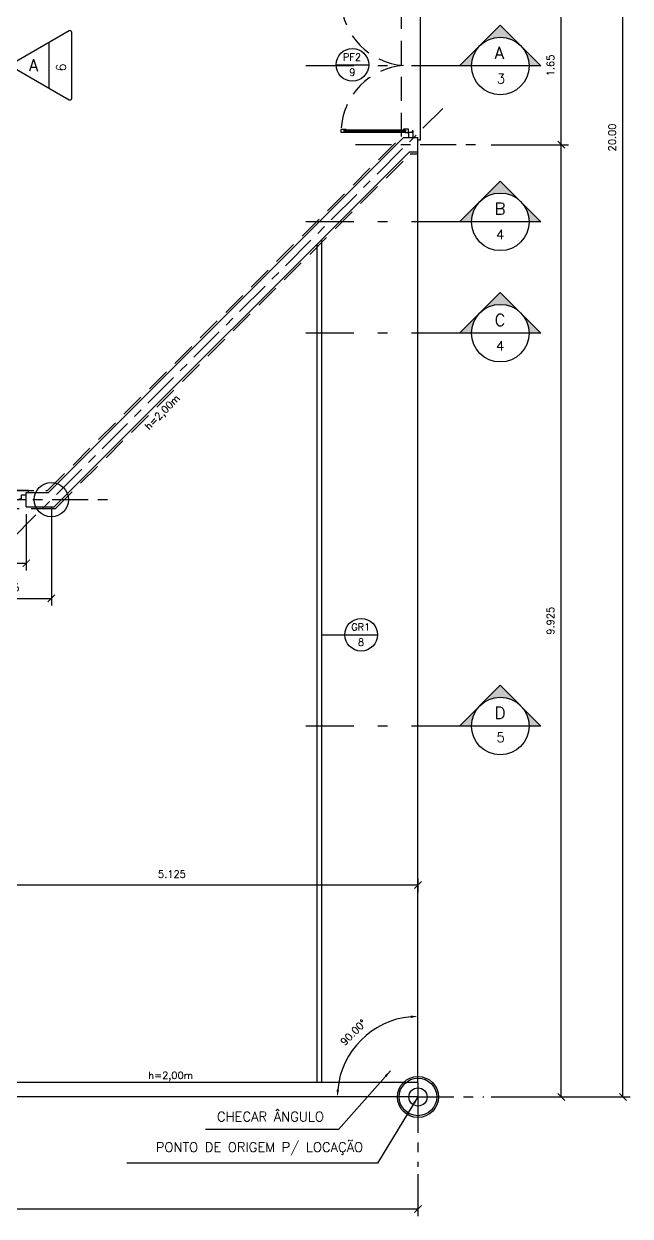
# Model space of a CAD drawing. Header units: millimetres. Extents: x 90.4 to 130, y 123.7 to 148.
# Drawn here: x 123.47 to 129.78, y 123.67 to 136.1 of the extents above; entities that cross this region are included whole.
import ezdxf
from ezdxf.enums import TextEntityAlignment as Align

# ---------------------------------------------------------------- set-up
doc = ezdxf.new("R2010")
doc.units = ezdxf.units.MM
for name, pattern in [('CENTER', [0.6, 0.375, -0.075, 0.075, -0.075]), ('DASHDOT', [1, 0.5, -0.25, 0, -0.25]), ('HIDDEN', [0.375, 0.25, -0.125])]:
    doc.linetypes.add(name, pattern=pattern)
for name, color, linetype in [('CAIX', 2, 'Continuous'), ('CAIXN', 7, 'Continuous'), ('COTAS', 1, 'Continuous'), ('EIXOS', 141, 'CENTER'), ('LPROJ', 7, 'HIDDEN'), ('LVISTA02', 1, 'Continuous'), ('NOTAS', 2, 'Continuous')]:
    doc.layers.add(name, color=color, linetype=linetype)
doc.styles.add('100-50', font='romans.shx', dxfattribs={"height": 0.125})
doc.styles.add('60-50', font='romans.shx', dxfattribs={"height": 0.075})
doc.styles.add('80-50', font='romans.shx', dxfattribs={"height": 0.1})
doc.dimstyles.new('50', dxfattribs={"dimtxt": 0.1, "dimasz": 2.5, "dimexe": 1.25, "dimexo": 0.625, "dimgap": 0.075, "dimtad": 1, "dimzin": 0, "dimdsep": 46, "dimtxsty": '60-50', "dimcen": 2.5, "dimclrt": 3, "dimadec": 0, "dimazin": 0, "dimtfac": 1, "dimtmove": 0, "dimatfit": 3, "dimfxl": 1, "dimarcsym": 0})

# ---------------------------------------------------------------- blocks, each defined once
blk = doc.blocks.new('*D2')
at = {"color": 0, "linetype": 'ByBlock'}
blk.add_arc((127.574, 124.912), 0.839, 95.125, 174.875, dxfattribs=at)
for points in [[(127.498, 125.76), (127.499, 125.735), (127.574, 125.751)], [(126.751, 124.986), (126.726, 124.988), (126.735, 124.912)]]:
    blk.add_solid(points, dxfattribs=at)
at = {"layer": 'DEFPOINTS', "color": 0, "linetype": 'ByBlock'}
for p in [(127.574, 134.762), (127.154, 125.638), (127.574, 125.062), (95.974, 124.912), (127.574, 124.912)]:
    blk.add_point(p, dxfattribs=at)
at = {"color": 3, "linetype": 'ByBlock', "insert": (126.901, 125.585), "char_height": 0.075, "attachment_point": 5, "rotation": 45, "style": '60-50'}
blk.add_mtext('90.00°', dxfattribs=at)
blk = doc.blocks.new('_ARCHTICK')
at = {"color": 0, "linetype": 'ByBlock', "const_width": 0.15}
blk.add_lwpolyline([(-0.5, -0.5), (0.5, 0.5)], dxfattribs=at)
blk = doc.blocks.new('*D10')
at = {"color": 0, "linetype": 'ByBlock'}
for p, q in [((92.374, 124.107), (92.374, 123.669)), ((127.574, 124.107), (127.574, 123.669)), ((92.374, 123.744), (127.574, 123.744))]:
    blk.add_line(p, q, dxfattribs=at)
at = {"layer": 'DEFPOINTS', "color": 0, "linetype": 'ByBlock'}
for p in [(92.374, 124.182), (127.574, 124.182), (127.574, 123.744)]:
    blk.add_point(p, dxfattribs=at)
at = {"color": 0, "linetype": 'ByBlock', "xscale": 0.075, "yscale": 0.075, "zscale": 0.075, "rotation": 180}
blk.add_blockref('_ARCHTICK', (92.374, 123.744), dxfattribs=at)
at = {"color": 0, "linetype": 'ByBlock', "xscale": 0.075, "yscale": 0.075, "zscale": 0.075}
blk.add_blockref('_ARCHTICK', (127.574, 123.744), dxfattribs=at)
at = {"color": 3, "linetype": 'ByBlock', "insert": (109.974, 123.857), "char_height": 0.075, "attachment_point": 5, "style": '60-50'}
blk.add_mtext('35.20', dxfattribs=at)
blk = doc.blocks.new('*D21')
at = {"color": 0, "linetype": 'ByBlock'}
for p, q in [((128.335, 134.837), (129.142, 134.837)), ((129.067, 124.912), (129.067, 134.837)), ((128.335, 124.912), (129.142, 124.912))]:
    blk.add_line(p, q, dxfattribs=at)
at = {"layer": 'DEFPOINTS', "color": 0, "linetype": 'ByBlock'}
for p in [(128.26, 134.837), (129.067, 134.837), (128.26, 124.912)]:
    blk.add_point(p, dxfattribs=at)
at = {"color": 0, "linetype": 'ByBlock', "xscale": 0.075, "yscale": 0.075, "zscale": 0.075}
for p, rotation in [((129.067, 134.837), 90), ((129.067, 124.912), 270)]:
    blk.add_blockref('_ARCHTICK', p, dxfattribs=dict(at, rotation=rotation))
at = {"color": 3, "linetype": 'ByBlock', "insert": (128.954, 129.875), "char_height": 0.075, "attachment_point": 5, "rotation": 90, "style": '60-50'}
blk.add_mtext('9.925', dxfattribs=at)
blk = doc.blocks.new('*D22')
at = {"color": 0, "linetype": 'ByBlock'}
for p, q in [((128.335, 136.487), (129.142, 136.487)), ((129.067, 134.837), (129.067, 136.487))]:
    blk.add_line(p, q, dxfattribs=at)
at = {"layer": 'DEFPOINTS', "color": 0, "linetype": 'ByBlock'}
for p in [(128.26, 136.487), (129.067, 136.487), (128.26, 134.837)]:
    blk.add_point(p, dxfattribs=at)
at = {"color": 0, "linetype": 'ByBlock', "xscale": 0.075, "yscale": 0.075, "zscale": 0.075}
for p, rotation in [((129.067, 136.487), 90), ((129.067, 134.837), 270)]:
    blk.add_blockref('_ARCHTICK', p, dxfattribs=dict(at, rotation=rotation))
at = {"color": 3, "linetype": 'ByBlock', "insert": (128.954, 135.662), "char_height": 0.075, "attachment_point": 5, "rotation": 90, "style": '60-50'}
blk.add_mtext('1.65', dxfattribs=at)
blk = doc.blocks.new('*D24')
at = {"color": 0, "linetype": 'ByBlock'}
for p, q in [((128.41, 144.912), (129.784, 144.912)), ((129.709, 124.912), (129.709, 144.912)), ((128.335, 124.912), (129.784, 124.912))]:
    blk.add_line(p, q, dxfattribs=at)
at = {"layer": 'DEFPOINTS', "color": 0, "linetype": 'ByBlock'}
for p in [(128.335, 144.912), (129.709, 144.912), (128.26, 124.912)]:
    blk.add_point(p, dxfattribs=at)
at = {"color": 0, "linetype": 'ByBlock', "xscale": 0.075, "yscale": 0.075, "zscale": 0.075}
for p, rotation in [((129.709, 144.912), 90), ((129.709, 124.912), 270)]:
    blk.add_blockref('_ARCHTICK', p, dxfattribs=dict(at, rotation=rotation))
at = {"color": 3, "linetype": 'ByBlock', "insert": (129.596, 134.912), "char_height": 0.075, "attachment_point": 5, "rotation": 90, "style": '60-50'}
blk.add_mtext('20.00', dxfattribs=at)
blk = doc.blocks.new('*D69')
at = {"color": 0, "linetype": 'ByBlock'}
for p, q in [((127.574, 127.552), (127.574, 127.414)), ((122.449, 127.489), (127.574, 127.489))]:
    blk.add_line(p, q, dxfattribs=at)
at = {"layer": 'DEFPOINTS', "color": 0, "linetype": 'ByBlock'}
for p in [(122.449, 127.708), (127.574, 127.627), (127.574, 127.489)]:
    blk.add_point(p, dxfattribs=at)
at = {"color": 0, "linetype": 'ByBlock', "xscale": 0.075, "yscale": 0.075, "zscale": 0.075, "rotation": 180}
blk.add_blockref('_ARCHTICK', (122.449, 127.489), dxfattribs=at)
at = {"color": 0, "linetype": 'ByBlock', "xscale": 0.075, "yscale": 0.075, "zscale": 0.075}
blk.add_blockref('_ARCHTICK', (127.574, 127.489), dxfattribs=at)
at = {"color": 3, "linetype": 'ByBlock', "insert": (125.011, 127.602), "char_height": 0.075, "attachment_point": 5, "style": '60-50'}
blk.add_mtext('5.125', dxfattribs=at)
blk = doc.blocks.new('*D78')
at = {"color": 0, "linetype": 'ByBlock'}
for p, q in [((123.755, 131.062), (123.755, 130.033)), ((122.449, 127.564), (122.449, 130.183)), ((122.449, 130.108), (123.755, 130.108))]:
    blk.add_line(p, q, dxfattribs=at)
at = {"layer": 'DEFPOINTS', "color": 0, "linetype": 'ByBlock'}
for p in [(123.755, 131.137), (123.755, 130.108), (122.449, 127.489)]:
    blk.add_point(p, dxfattribs=at)
at = {"color": 0, "linetype": 'ByBlock', "xscale": 0.075, "yscale": 0.075, "zscale": 0.075, "rotation": 180}
blk.add_blockref('_ARCHTICK', (122.449, 130.108), dxfattribs=at)
at = {"color": 0, "linetype": 'ByBlock', "xscale": 0.075, "yscale": 0.075, "zscale": 0.075}
blk.add_blockref('_ARCHTICK', (123.755, 130.108), dxfattribs=at)
at = {"color": 3, "linetype": 'ByBlock', "insert": (123.278, 130.221), "char_height": 0.075, "attachment_point": 5, "style": '60-50'}
blk.add_mtext('1.305', dxfattribs=at)
blk = doc.blocks.new('*D117')
at = {"color": 0, "linetype": 'ByBlock'}
for p, q in [((123.494, 130.987), (123.494, 130.4)), ((122.574, 130.475), (123.494, 130.475))]:
    blk.add_line(p, q, dxfattribs=at)
at = {"layer": 'DEFPOINTS', "color": 0, "linetype": 'ByBlock'}
for p in [(123.494, 131.062), (122.574, 130.712), (123.494, 130.475)]:
    blk.add_point(p, dxfattribs=at)
at = {"color": 0, "linetype": 'ByBlock', "xscale": 0.075, "yscale": 0.075, "zscale": 0.075, "rotation": 180}
blk.add_blockref('_ARCHTICK', (122.574, 130.475), dxfattribs=at)
at = {"color": 0, "linetype": 'ByBlock', "xscale": 0.075, "yscale": 0.075, "zscale": 0.075}
blk.add_blockref('_ARCHTICK', (123.494, 130.475), dxfattribs=at)
at = {"color": 3, "linetype": 'ByBlock', "insert": (122.888, 130.588), "char_height": 0.075, "attachment_point": 5, "style": '60-50'}
blk.add_mtext('.92', dxfattribs=at)

msp = doc.modelspace()

# ---------------------------------------------------------------- hatches: boundary and pattern name
at = {"layer": 'NOTAS'}
h = msp.add_hatch(color=1, dxfattribs=at)
h.paths.add_polyline_path([(128.6429, 135.8694), (128.4307, 136.0815), (128.2186, 135.8694, -0.4142136)])
h.paths.add_polyline_path([(128.2186, 135.8694), (128.0065, 135.6573), (128.1307, 135.6573, -0.1989124)])
h.paths.add_polyline_path([(128.7307, 135.6573), (128.855, 135.6573), (128.6429, 135.8694, -0.1989124)])
h = msp.add_hatch(color=1, dxfattribs=at)
h.paths.add_polyline_path([(128.6429, 134.2449), (128.4307, 134.4571), (128.2186, 134.2449, -0.4142136)])
h.paths.add_polyline_path([(128.2186, 134.2449), (128.0065, 134.0328), (128.1307, 134.0328, -0.1989124)])
h.paths.add_polyline_path([(128.7307, 134.0328), (128.855, 134.0328), (128.6429, 134.2449, -0.1989124)])
h = msp.add_hatch(color=1, dxfattribs=at)
h.paths.add_polyline_path([(128.6429, 133.0846), (128.4307, 133.2967), (128.2186, 133.0846, -0.4142136)])
h.paths.add_polyline_path([(128.2186, 133.0846), (128.0065, 132.8725), (128.1307, 132.8725, -0.1989124)])
h.paths.add_polyline_path([(128.7307, 132.8725), (128.855, 132.8725), (128.6429, 133.0846, -0.1989124)])
h = msp.add_hatch(color=1, dxfattribs=at)
h.paths.add_polyline_path([(128.6429, 128.9897), (128.4307, 129.2019), (128.2186, 128.9897, -0.4142136)])
h.paths.add_polyline_path([(128.2186, 128.9897), (128.0065, 128.7776), (128.1307, 128.7776, -0.1989124)])
h.paths.add_polyline_path([(128.7307, 128.7776), (128.855, 128.7776), (128.6429, 128.9897, -0.1989124)])

# ---------------------------------------------------------------- linework, layer by layer
at = {"layer": 'CAIX'}
for p, q in [((127.4436, 134.9771), (126.8027, 134.9771)), ((127.4411, 134.9871), (126.8227, 134.9871))]:
    msp.add_line(p, q, dxfattribs=at)
for points in [[(126.7727, 134.9971), (126.8227, 134.9971), (126.8227, 134.9871), (126.8027, 134.9871), (126.8027, 134.9721), (126.8027, 134.9721), (126.8027, 134.9621), (126.7727, 134.9621)], [(127.4736, 134.9971), (127.4236, 134.9971), (127.4236, 134.9871), (127.4436, 134.9871), (127.4436, 134.9721), (127.4436, 134.9721), (127.4436, 134.9621), (127.4736, 134.9621)]]:
    msp.add_lwpolyline(points, close=True, dxfattribs=at)
for points in [[(127.5246, 134.9121), (127.5246, 134.9821), (127.5146, 134.9821), (127.5146, 134.9621), (127.4736, 134.9621), (127.4736, 134.9121)], [(123.4936, 131.1361), (123.4236, 131.1361), (123.4236, 131.1461), (123.4436, 131.1461), (123.4436, 131.1871), (123.4936, 131.1871)]]:
    msp.add_lwpolyline(points, dxfattribs=at)
at = {"layer": 'CAIX', "color": 8, "linetype": 'HIDDEN'}
for centre, start, end in [((127.4736, 136.3621), 182.85869, 265.91441), ((127.4736, 134.9621), 94.08559, 177.14131)]:
    msp.add_arc(centre, 0.7018, start, end, dxfattribs=at)
at = {"layer": 'CAIXN', "color": 8, "ltscale": 0.5}
for p, q in [((126.7214, 135.6689), (127.0614, 135.6689)), ((126.5736, 129.7292), (127.1523, 129.7292))]:
    msp.add_line(p, q, dxfattribs=at)
for centre in [(126.8914, 135.6689), (126.9823, 129.7292)]:
    msp.add_circle(centre, 0.17, dxfattribs=at)
at = {"layer": 'COTAS'}
for centre, radius in [((123.7547, 131.1371), 0.1776), ((127.5736, 124.9121), 0.2137), ((127.5736, 124.9121), 0.1956), ((127.5736, 124.9121), 0.0949)]:
    msp.add_circle(centre, radius, dxfattribs=at)
at = {"layer": 'EIXOS'}
for p, q in [((123.3297, 130.7121), (127.8314, 135.2138)), ((126.922, 134.8371), (128.26, 134.8371)), ((121.0635, 131.1371), (124.3557, 131.1371)), ((127.5736, 124.9121), (127.5736, 124.1823)), ((127.5736, 124.9121), (128.26, 124.9121))]:
    msp.add_line(p, q, dxfattribs=at)
at = {"layer": 'LPROJ'}
for p, q in [((127.4036, 134.9204), (127.4036, 136.4038)), ((123.7154, 131.2321), (127.4036, 134.9204)), ((123.7941, 131.0421), (127.4941, 134.7421)), ((127.4941, 134.7421), (127.5736, 134.7421)), ((122.5736, 131.2321), (123.7154, 131.2321)), ((123.7941, 131.0421), (122.5736, 131.0421))]:
    msp.add_line(p, q, dxfattribs=at)
at = {"layer": 'LVISTA02'}
for p, q in [((127.5986, 134.8871), (127.5986, 136.4371)), ((127.4436, 134.9621), (126.8027, 134.9621)), ((127.5736, 134.8871), (127.5986, 134.8871)), ((127.5736, 125.0621), (127.5736, 134.7621)), ((126.5736, 125.0621), (126.5736, 133.85)), ((126.5236, 125.0621), (126.5236, 133.8)), ((122.6586, 131.2371), (123.5186, 131.2371)), ((123.5186, 131.2121), (123.5186, 131.2371))]:
    msp.add_line(p, q, dxfattribs=at)
at = {"layer": 'LVISTA02', "color": 2}
for p, q in [((123.7236, 131.2121), (127.4236, 134.9121)), ((127.4236, 134.9121), (127.5736, 134.9121)), ((127.5736, 134.7621), (127.5736, 134.9121)), ((123.7858, 131.0621), (127.4858, 134.7621)), ((127.4858, 134.7621), (127.5736, 134.7621)), ((123.4936, 131.2121), (123.7236, 131.2121)), ((123.4936, 131.0621), (123.4936, 131.2121)), ((123.4936, 131.0621), (123.7858, 131.0621)), ((127.5736, 125.0621), (96.0767, 125.0621)), ((127.5736, 125.0621), (127.5736, 124.9121)), ((127.5736, 124.9121), (95.9737, 124.9121))]:
    msp.add_line(p, q, dxfattribs=at)
at = {"layer": 'NOTAS', "color": 1, "ltscale": 0.5}
msp.add_line((123.7333, 135.4252), (123.7333, 135.9037), dxfattribs=at)
at = {"layer": 'NOTAS', "color": 5, "linetype": 'DASHDOT'}
for p, q in [((128.0065, 135.6573), (126.3879, 135.6573)), ((128.0065, 134.0328), (126.3879, 134.0328)), ((128.0065, 132.8725), (126.3879, 132.8725)), ((128.0065, 128.7776), (126.3879, 128.7776))]:
    msp.add_line(p, q, dxfattribs=at)
at = {"layer": 'NOTAS', "color": 1, "ltscale": 0.5}
for points in [[(128.855, 135.6573), (128.0065, 135.6573), (128.4307, 136.0815)], [(128.855, 134.0328), (128.0065, 134.0328), (128.4307, 134.4571)], [(128.855, 132.8725), (128.0065, 132.8725), (128.4307, 133.2967)], [(128.855, 128.7776), (128.0065, 128.7776), (128.4307, 129.2019)]]:
    msp.add_lwpolyline(points, close=True, dxfattribs=at)
at = {"layer": 'NOTAS', "color": 2, "ltscale": 0.5}
msp.add_lwpolyline([(123.9403, 136.0232), (123.347, 135.6807, 0.5773503), (123.347, 135.6482), (123.9403, 135.3057, 0.5773503), (123.9684, 135.3219), (123.9684, 136.0069, 0.5773503)], format="xyb", close=True, dxfattribs=at)
for centre in [(128.4307, 135.6573), (128.4307, 134.0328), (128.4307, 132.8725), (128.4307, 128.7776)]:
    msp.add_circle(centre, 0.3, dxfattribs=at)

# ---------------------------------------------------------------- texts
at = {"layer": 'CAIXN', "color": 2, "ltscale": 0.5, "char_height": 0.075, "attachment_point": 5, "style": '60-50'}
for s, insert in [('PF2', (126.8868, 135.7498)), ('9', (126.8896, 135.5921)), ('GR1', (126.9777, 129.8101)), ('8', (126.9805, 129.6524))]:
    msp.add_mtext(s, dxfattribs=dict(at, insert=insert))
at = {"layer": 'COTAS', "color": 3, "char_height": 0.1, "attachment_point": 6, "style": '80-50'}
for s, insert in [('CHECAR ÂNGULO', (126.5944, 124.7066)), ('PONTO DE ORIGEM P/ LOCAÇÃO', (127.0026, 124.372))]:
    msp.add_mtext(s, dxfattribs=dict(at, insert=insert))
at = {"layer": 'NOTAS', "color": 5, "ltscale": 0.5, "style": '100-50'}
for s, p in [('A', (128.372, 135.7319)), ('A', (123.5205, 135.6034)), ('B', (128.372, 134.1075)), ('C', (128.372, 132.9471)), ('D', (128.372, 128.8522))]:
    msp.add_text(s, height=0.125, dxfattribs=at).set_placement(p)
at = {"layer": 'NOTAS', "color": 2, "ltscale": 0.5, "style": '100-50'}
msp.add_text('6', height=0.1, rotation=90, dxfattribs=at).set_placement((123.9068, 135.5981))
for s, p in [('3', (128.4388, 135.4749)), ('4', (128.4296, 133.8504)), ('4', (128.4296, 132.6901)), ('5', (128.4341, 128.6097))]:
    msp.add_text(s, height=0.1, dxfattribs=at).set_placement(p, align=Align.CENTER)
at = {"layer": 'NOTAS', "color": 1, "style": '60-50'}
msp.add_text('h=2,00m', height=0.075, rotation=45, dxfattribs=at).set_placement((124.7711, 131.8578))
msp.add_text('h=2,00m', height=0.075, dxfattribs=at).set_placement((124.7642, 125.0996))

# ---------------------------------------------------------------- dimensions: what is measured, and where the dimension line sits
at = {"layer": 'COTAS'}
for base, p1, p2, override, picture, middle in [((129.7088, 144.9121), (128.26, 124.9121), (128.335, 144.9121), {"dimasz": 0.075, "dimexe": 0.075, "dimexo": 0.075, "dimzin": 4, "dimblk1": 'ARCHTICK', "dimblk2": 'ARCHTICK', "dimsah": 1, "dimtmove": 2}, '*D24', (129.5963, 134.9121)), ((129.0667, 136.4871), (128.26, 134.8371), (128.26, 136.4871), {"dimasz": 0.075, "dimexe": 0.075, "dimexo": 0.075, "dimzin": 4, "dimblk1": 'ARCHTICK', "dimblk2": 'ARCHTICK', "dimsah": 1, "dimse1": 1, "dimtmove": 2}, '*D22', (128.9542, 135.6621)), ((129.0667, 134.8371), (128.26, 124.9121), (128.26, 134.8371), {"dimasz": 0.075, "dimexe": 0.075, "dimexo": 0.075, "dimdec": 3, "dimzin": 4, "dimblk1": 'ARCHTICK', "dimblk2": 'ARCHTICK', "dimsah": 1, "dimtmove": 2}, '*D21', (128.9542, 129.8746))]:
    dim = msp.add_linear_dim(base=base, p1=p1, p2=p2, angle=90, dimstyle='50', override=override, dxfattribs=at)
    dim.commit()
    dim.dimension.update_dxf_attribs({"geometry": picture, "text_midpoint": middle})
dim = msp.add_angular_dim_2l(base=(127.1543, 125.6385), line1=((127.5736, 125.0621), (127.5736, 134.7621)), line2=((127.5736, 124.9121), (95.9737, 124.9121)), dimstyle='50', override={"dimasz": 0.075, "dimexe": 0.075, "dimexo": 0.25, "dimzin": 4, "dimadec": 2, "dimazin": 1, "dimtmove": 2}, dxfattribs=at)
dim.commit()
dim.dimension.update_dxf_attribs({"geometry": '*D2', "text_midpoint": (126.901, 125.5847)})
dim = msp.add_linear_dim(base=(123.7547, 130.108), p1=(122.4486, 127.489), p2=(123.7547, 131.1371), text='1.305', dimstyle='50', override={"dimasz": 0.075, "dimexe": 0.075, "dimexo": 0.075, "dimdec": 3, "dimzin": 4, "dimblk1": 'ARCHTICK', "dimblk2": 'ARCHTICK', "dimsah": 1, "dimtmove": 2}, dxfattribs=at)
dim.commit()
dim.dimension.update_dxf_attribs({"geometry": '*D78', "text_midpoint": (123.2781, 130.2205), "dimtype": 160})
dim = msp.add_linear_dim(base=(123.4936, 130.475), p1=(122.5736, 130.7121), p2=(123.4936, 131.0621), dimstyle='50', override={"dimasz": 0.075, "dimexe": 0.075, "dimexo": 0.075, "dimzin": 4, "dimblk1": 'ARCHTICK', "dimblk2": 'ARCHTICK', "dimsah": 1, "dimse1": 1, "dimtofl": 0, "dimtmove": 2}, dxfattribs=at)
dim.commit()
dim.dimension.update_dxf_attribs({"geometry": '*D117', "text_midpoint": (122.8884, 130.5875), "dimtype": 160})
dim = msp.add_linear_dim(base=(127.5736, 127.121), p1=(122.4486, 127.3403), p2=(127.5736, 127.2593), dimstyle='50', override={"dimasz": 0.075, "dimexe": 0.075, "dimexo": 0.075, "dimdec": 3, "dimzin": 4, "dimblk1": 'ARCHTICK', "dimblk2": 'ARCHTICK', "dimsah": 1, "dimse1": 1, "dimtmove": 2}, dxfattribs=at)
dim.commit()
dim.dimension.update_dxf_attribs({"geometry": '*D69', "text_midpoint": (125.0111, 127.2335), "insert": (0, -0.3681)})
dim = msp.add_linear_dim(base=(127.5736, 123.7444), p1=(92.3736, 124.1823), p2=(127.5736, 124.1823), dimstyle='50', override={"dimasz": 0.075, "dimexe": 0.075, "dimexo": 0.075, "dimzin": 4, "dimblk1": 'ARCHTICK', "dimblk2": 'ARCHTICK', "dimsah": 1, "dimtmove": 2}, dxfattribs=at)
dim.commit()
dim.dimension.update_dxf_attribs({"geometry": '*D10', "text_midpoint": (109.9736, 123.8569)})

# ---------------------------------------------------------------- leaders
at = {"layer": 'COTAS', "annotation_type": 0, "has_hookline": 1, "hookline_direction": 1}
for points, text_width in [([(127.2873, 125.1845), (126.7444, 124.572), (126.6694, 124.572)], 1.2333), ([(127.5736, 124.9121), (127.1526, 124.2208), (127.0776, 124.2208)], 2.4619)]:
    msp.add_leader(points, dimstyle='50', override={"dimasz": 0.075, "dimexe": 0.075, "dimexo": 0.25, "dimzin": 4}, dxfattribs=dict(at, text_width=text_width))

doc.saveas('drawing.dxf')
